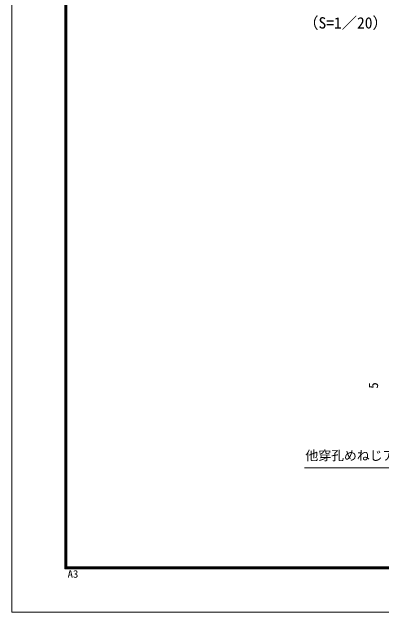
# Model space of a CAD drawing. Units: millimetres, scale not verified. Extents: x -4200 to 4200, y -2970 to 2970.
# Drawn here: x -4200 to -2315, y -2970 to 91 of the extents above; entities that cross this region are included whole.
import ezdxf
from ezdxf.enums import TextEntityAlignment as Align

# ---------------------------------------------------------------- set-up
doc = ezdxf.new("R2010")
doc.units = ezdxf.units.MM
doc.header["$LTSCALE"] = 20
for name, color, linetype, lineweight in [('0-2_D-STR-DIM', 7, 'Continuous', 9), ('0-7_D-STR-TXT', 7, 'Continuous', 9), ('0-8_D-TTL', 7, 'Continuous', 9)]:
    doc.layers.add(name, color=color, linetype=linetype, lineweight=lineweight)
doc.layers.add('0-4_D-TTL-TXT', color=7, linetype='Continuous')
doc.styles.add('ＭＳ ゴシック', font='')
doc.styles.get('ＭＳ ゴシック').set_extended_font_data('MS Gothic')

# ---------------------------------------------------------------- blocks, each defined once
blk = doc.blocks.new('MLeader3')
at = {"layer": '0-7_D-STR-TXT'}
blk.add_line((-1829.62, -1988.44), (-1805.43, -1955.89), dxfattribs=at)
for points in [[(-1817.76, -1994.52), (-1805.43, -1955.89), (-1823.69, -1991.48)], [(-1823.69, -1991.48), (-1948.44, -2234.61), (-2699.15, -2234.61), (-2706.35, -2234.61)]]:
    blk.add_lwpolyline(points, dxfattribs=at)

msp = doc.modelspace()

# ---------------------------------------------------------------- linework, layer by layer
at = {"layer": '0-8_D-TTL', "color": 2, "lineweight": 18}
msp.add_lwpolyline([(-4199.68, 2970.23), (4200.32, 2970.23), (4200.32, -2969.77), (-4199.68, -2969.77)], close=True, dxfattribs=at)
at = {"layer": '0-8_D-TTL'}
for points in [[(-3929.68, 2750.23), (3930.32, 2750.23), (3930.32, -2749.77), (-3929.68, -2749.77)], [(-3927.18, 2747.73), (3927.82, 2747.73), (3927.82, -2747.27), (-3927.18, -2747.27)], [(-3924.68, 2745.23), (3925.32, 2745.23), (3925.32, -2744.77), (-3924.68, -2744.77)], [(-3922.18, 2742.73), (3922.82, 2742.73), (3922.82, -2742.27), (-3922.18, -2742.27)], [(-3919.68, 2740.23), (3920.32, 2740.23), (3920.32, -2739.77), (-3919.68, -2739.77)]]:
    msp.add_lwpolyline(points, close=True, dxfattribs=at)

# ---------------------------------------------------------------- block references
at = {"layer": '0-7_D-STR-TXT'}
msp.add_blockref('MLeader3', (0, 0), dxfattribs=at)

# ---------------------------------------------------------------- texts
at = {"layer": '0-2_D-STR-DIM', "style": 'ＭＳ ゴシック'}
msp.add_text('5', height=48.09, rotation=90, dxfattribs=at).set_placement((-2315.86, -1830.54), align=Align.BOTTOM_LEFT)
at = {"layer": '0-4_D-TTL-TXT', "style": 'ＭＳ ゴシック'}
msp.add_text('（S=1／20）', height=57.77, dxfattribs=at).set_placement((-2713.07, -10.14), align=Align.BOTTOM_LEFT)
at = {"layer": '0-7_D-STR-TXT', "style": 'ＭＳ ゴシック'}
msp.add_text('他穿孔めねじアンカーM12', height=48.09, dxfattribs=at).set_placement((-2701.18, -2209.82), align=Align.BOTTOM_LEFT)
at = {"layer": '0-8_D-TTL', "style": 'ＭＳ ゴシック', "width": 1.05}
msp.add_text('A3', height=38.48, dxfattribs=at).set_placement((-3915.77, -2806.58), align=Align.BOTTOM_LEFT)

doc.saveas('drawing.dxf')
